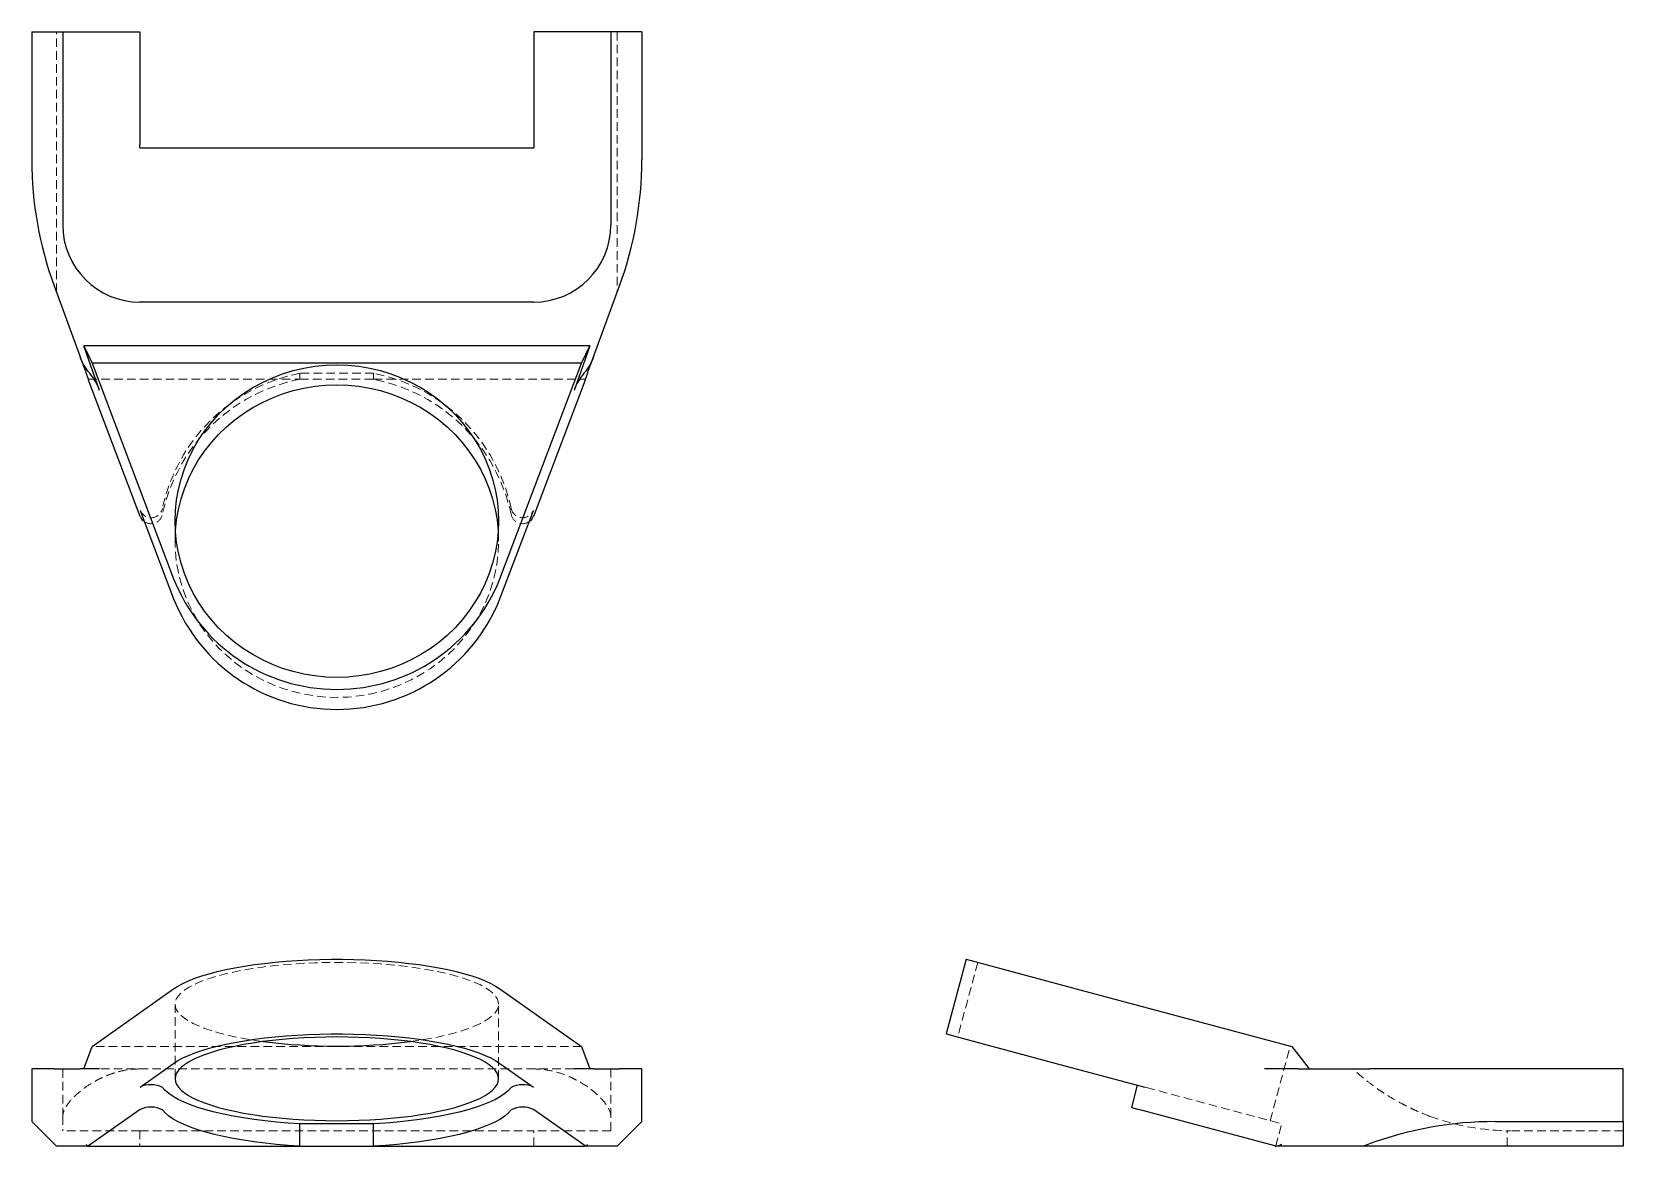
# Model space of a CAD drawing. Header units: millimetres. Extents: x 38 to 273, y 43 to 208.
import ezdxf

# ---------------------------------------------------------------- set-up
doc = ezdxf.new("R2010")
doc.units = ezdxf.units.MM
doc.linetypes.add('HIDDEN', pattern=[1.905, 1.27, -0.635])

msp = doc.modelspace()

# ---------------------------------------------------------------- linework, layer by layer
at = {"color": 7, "linetype": 'Continuous', "lineweight": 25}
for p, q in [((37.96, 208), (37.96, 189.08)), ((37.96, 208), (42.52, 208)), ((42.52, 208), (42.52, 179.49)), ((42.52, 208), (53.92, 208)), ((53.92, 208), (53.92, 191.35)), ((112.08, 208), (112.08, 191.35)), ((123.48, 208), (112.08, 208)), ((123.48, 208), (123.48, 179.49)), ((128.04, 208), (123.48, 208)), ((128.04, 208), (128.04, 189.08)), ((53.92, 190.89), (53.92, 191.35)), ((53.92, 190.89), (112.08, 190.89)), ((112.08, 191.35), (112.08, 190.89)), ((41.25, 170.48), (45.08, 160.02)), ((120.92, 160.02), (124.75, 170.48)), ((112.08, 168.09), (53.92, 168.09)), ((47.96, 155.03), (45.64, 161.61)), ((45.64, 161.61), (46.85, 159.07)), ((120.36, 161.61), (45.64, 161.61)), ((120.36, 161.61), (118.04, 155.03)), ((119.15, 159.07), (120.36, 161.61)), ((46.85, 159.07), (58.9, 127.22)), ((119.15, 159.07), (46.85, 159.07)), ((107.1, 127.22), (119.15, 159.07)), ((53.96, 136.44), (46.34, 156.57)), ((119.66, 156.57), (112.04, 136.44)), ((53.96, 137.33), (58.9, 124.27)), ((107.1, 124.27), (112.04, 137.33)), ((175.95, 71.03), (173, 60.02)), ((175.95, 71.03), (192.22, 66.67)), ((46.85, 58.14), (58.9, 66.67)), ((107.1, 66.67), (119.15, 58.14)), ((192.22, 66.67), (224.07, 58.14)), ((173, 60.02), (189.27, 55.66)), ((45.64, 54.83), (46.85, 58.14)), ((119.15, 58.14), (120.36, 54.83)), ((224.07, 58.14), (226.61, 54.83)), ((37.96, 54.83), (37.96, 47.06)), ((41.25, 54.83), (37.96, 54.83)), ((41.25, 54.83), (45.08, 54.83)), ((53.96, 52.16), (58.9, 55.66)), ((107.1, 55.66), (112.04, 52.16)), ((120.92, 54.83), (124.75, 54.83)), ((128.04, 54.83), (124.75, 54.83)), ((128.04, 47.06), (128.04, 54.83)), ((189.27, 55.66), (202.33, 52.16)), ((225.02, 54.83), (235.48, 54.83)), ((254.08, 54.83), (235.48, 54.83)), ((273, 54.83), (254.08, 54.83)), ((273, 47.06), (273, 54.83)), ((201.24, 52.45), (200.36, 49.14)), ((37.96, 47.06), (41.25, 43.76)), ((53.96, 48.85), (46.34, 43.46)), ((119.66, 43.46), (112.04, 48.85)), ((124.75, 43.76), (128.04, 47.06)), ((200.36, 49.14), (201.44, 48.85)), ((221.57, 43.46), (201.44, 48.85)), ((254.08, 47.06), (273, 47.06)), ((273, 47.06), (273, 43.43)), ((88.44, 46.73), (77.56, 46.73)), ((77.56, 43.43), (77.56, 46.73)), ((88.44, 43.43), (88.44, 46.73)), ((41.25, 43.76), (41.58, 43.43)), ((46.3, 43.43), (41.58, 43.43)), ((46.3, 43.44), (46.3, 43.43)), ((46.3, 43.43), (77.56, 43.43)), ((77.56, 43.43), (88.44, 43.43)), ((88.44, 43.43), (119.7, 43.43)), ((119.7, 43.44), (119.7, 43.43)), ((124.42, 43.43), (119.7, 43.43)), ((124.42, 43.43), (124.75, 43.76)), ((221.66, 43.44), (221.68, 43.43)), ((234.57, 43.43), (221.68, 43.43)), ((234.57, 43.43), (235.48, 43.76)), ((273, 43.43), (234.57, 43.43))]:
    msp.add_line(p, q, dxfattribs=at)
at = {"color": 7, "linetype": 'HIDDEN', "lineweight": 18}
for p, q in [((41.58, 169.57), (41.58, 208)), ((124.42, 208), (124.42, 169.57)), ((77.56, 156.68), (77.56, 157.57)), ((88.44, 157.57), (77.56, 157.57)), ((88.44, 156.68), (88.44, 157.57)), ((46.3, 156.68), (77.56, 156.68)), ((77.56, 156.68), (88.44, 156.68)), ((88.44, 156.68), (119.7, 156.68)), ((59.11, 135.74), (59.11, 132.78)), ((106.89, 132.78), (106.89, 135.74)), ((177.66, 70.57), (174.71, 59.56)), ((59.11, 64.39), (59.11, 53.38)), ((106.89, 53.38), (106.89, 64.39)), ((119.15, 58.14), (46.85, 58.14)), ((220.86, 47.19), (223.81, 58.21)), ((42.52, 47.83), (42.52, 54.83)), ((117.99, 54.83), (48.01, 54.83)), ((123.48, 54.83), (123.48, 47.83)), ((202.33, 52.16), (202.58, 52.09)), ((202.58, 52.09), (222.57, 46.73)), ((42.52, 47.83), (42.52, 45.71)), ((123.48, 45.71), (123.48, 47.83)), ((53.92, 45.71), (42.52, 45.71)), ((53.92, 45.71), (112.08, 45.71)), ((53.92, 45.71), (53.92, 43.43)), ((123.48, 45.71), (112.08, 45.71)), ((112.08, 43.43), (112.08, 45.71)), ((221.68, 43.43), (222.57, 46.73)), ((255.89, 43.43), (255.89, 45.71)), ((273, 45.71), (256.35, 45.71))]:
    msp.add_line(p, q, dxfattribs=at)
at = {"color": 7, "linetype": 'Continuous', "lineweight": 25, "flags": 128}
for points in [[(106.89, 135.74), (106.84, 134.16), (106.67, 132.59), (106.39, 131.04), (106, 129.51), (105.51, 128.01), (104.91, 126.54), (104.21, 125.12), (103.41, 123.75), (102.52, 122.43), (101.53, 121.17), (100.46, 119.98), (99.31, 118.87), (98.08, 117.83), (96.78, 116.88), (95.41, 116.02), (93.99, 115.25), (92.52, 114.57), (91, 113.99), (89.45, 113.51), (87.86, 113.14), (86.25, 112.87), (84.63, 112.71), (83, 112.66), (81.37, 112.71), (79.75, 112.87), (78.14, 113.14), (76.55, 113.51), (75, 113.99), (73.48, 114.57), (72.01, 115.25), (70.59, 116.02), (69.22, 116.88), (67.92, 117.83), (66.69, 118.87), (65.54, 119.98), (64.47, 121.17), (63.48, 122.43), (62.59, 123.75), (61.79, 125.12), (61.09, 126.54), (60.49, 128.01), (60, 129.51), (59.61, 131.04), (59.33, 132.59), (59.16, 134.16), (59.11, 135.74), (59.16, 137.31), (59.33, 138.88), (59.61, 140.43), (60, 141.96), (60.49, 143.46), (61.09, 144.93), (61.79, 146.35), (62.59, 147.73), (63.48, 149.04), (64.47, 150.3), (65.54, 151.49), (66.69, 152.6), (67.92, 153.64), (69.22, 154.59), (70.59, 155.45), (72.01, 156.23), (73.48, 156.9), (75, 157.48), (76.55, 157.96), (78.14, 158.33), (79.75, 158.6), (81.37, 158.76), (83, 158.81), (84.63, 158.76), (86.25, 158.6), (87.86, 158.33), (89.45, 157.96), (91, 157.48), (92.52, 156.9), (93.99, 156.23), (95.41, 155.45), (96.78, 154.59), (98.08, 153.64), (99.31, 152.6), (100.46, 151.49), (101.53, 150.3), (102.52, 149.04), (103.41, 147.73), (104.21, 146.35), (104.91, 144.93), (105.51, 143.46), (106, 141.96), (106.39, 140.43), (106.67, 138.88), (106.84, 137.31), (106.89, 135.74)], [(59.16, 134.26), (59.16, 134.36), (59.33, 135.93), (59.61, 137.48), (60, 139.01), (60.49, 140.51), (61.09, 141.98), (61.79, 143.4), (62.59, 144.77), (63.48, 146.09), (64.47, 147.35), (65.54, 148.54), (66.69, 149.65), (67.92, 150.69), (69.22, 151.64), (70.59, 152.5), (72.01, 153.27), (73.48, 153.95), (75, 154.53), (76.55, 155.01), (78.14, 155.38), (79.75, 155.65), (81.37, 155.81), (83, 155.86), (84.63, 155.81), (86.25, 155.65), (87.86, 155.38), (89.45, 155.01), (91, 154.53), (92.52, 153.95), (93.99, 153.27), (95.41, 152.5), (96.78, 151.64), (98.08, 150.69), (99.31, 149.65), (100.46, 148.54), (101.53, 147.35), (102.52, 146.09), (103.41, 144.77), (104.21, 143.4), (104.91, 141.98), (105.51, 140.51), (106, 139.01), (106.39, 137.48), (106.67, 135.93), (106.84, 134.36), (106.84, 134.26)], [(58.9, 66.67), (59.54, 67.08), (60.27, 67.47), (61.1, 67.85), (62.03, 68.22), (63.05, 68.57), (64.16, 68.9), (65.35, 69.21), (66.62, 69.5), (67.95, 69.77), (69.36, 70.01), (70.82, 70.24), (72.33, 70.43), (73.89, 70.6), (75.5, 70.74), (77.13, 70.85), (78.79, 70.94), (80.47, 71), (82.15, 71.03), (83.85, 71.03), (85.53, 71), (87.21, 70.94), (88.87, 70.85), (90.5, 70.74), (92.11, 70.6), (93.67, 70.43), (95.18, 70.24), (96.64, 70.01), (98.05, 69.77), (99.38, 69.5), (100.65, 69.21), (101.84, 68.9), (102.95, 68.57), (103.97, 68.22), (104.9, 67.85), (105.73, 67.47), (106.46, 67.08), (107.1, 66.67)], [(58.9, 55.66), (59.54, 56.06), (60.27, 56.46), (61.1, 56.84), (62.03, 57.2), (63.05, 57.55), (64.16, 57.88), (65.35, 58.2), (66.62, 58.49), (67.95, 58.75), (69.36, 59), (70.82, 59.22), (72.33, 59.41), (73.89, 59.58), (75.5, 59.73), (77.13, 59.84), (78.79, 59.93), (80.47, 59.98), (82.15, 60.01), (83.85, 60.01), (85.53, 59.98), (87.21, 59.93), (88.87, 59.84), (90.5, 59.73), (92.11, 59.58), (93.67, 59.41), (95.18, 59.22), (96.64, 59), (98.05, 58.75), (99.38, 58.49), (100.65, 58.2), (101.84, 57.88), (102.95, 57.55), (103.97, 57.2), (104.9, 56.84), (105.73, 56.46), (106.46, 56.06), (107.1, 55.66)], [(106.89, 53.38), (106.84, 53.8), (106.67, 54.22), (106.39, 54.63), (106, 55.04), (105.51, 55.45), (104.91, 55.84), (104.21, 56.22), (103.41, 56.59), (102.52, 56.94), (101.53, 57.28), (100.46, 57.6), (99.31, 57.89), (98.08, 58.17), (96.78, 58.43), (95.41, 58.66), (93.99, 58.87), (92.52, 59.05), (91, 59.2), (89.45, 59.33), (87.86, 59.43), (86.25, 59.5), (84.63, 59.54), (83, 59.56), (81.37, 59.54), (79.75, 59.5), (78.14, 59.43), (76.55, 59.33), (75, 59.2), (73.48, 59.05), (72.01, 58.87), (70.59, 58.66), (69.22, 58.43), (67.92, 58.17), (66.69, 57.89), (65.54, 57.6), (64.47, 57.28), (63.48, 56.94), (62.59, 56.59), (61.79, 56.22), (61.09, 55.84), (60.49, 55.45), (60, 55.04), (59.61, 54.63), (59.33, 54.22), (59.16, 53.8), (59.11, 53.38), (59.16, 52.95), (59.33, 52.53), (59.61, 52.12), (60, 51.71), (60.49, 51.3), (61.09, 50.91), (61.79, 50.53), (62.59, 50.16), (63.48, 49.81), (64.47, 49.47), (65.54, 49.15), (66.69, 48.86), (67.92, 48.58), (69.22, 48.32), (70.59, 48.09), (72.01, 47.88), (73.48, 47.7), (75, 47.55), (76.55, 47.42), (78.14, 47.32), (79.75, 47.25), (81.37, 47.21), (83, 47.19), (84.63, 47.21), (86.25, 47.25), (87.86, 47.32), (89.45, 47.42), (91, 47.55), (92.52, 47.7), (93.99, 47.88), (95.41, 48.09), (96.78, 48.32), (98.08, 48.58), (99.31, 48.86), (100.46, 49.15), (101.53, 49.47), (102.52, 49.81), (103.41, 50.16), (104.21, 50.53), (104.91, 50.91), (105.51, 51.3), (106, 51.71), (106.39, 52.12), (106.67, 52.53), (106.84, 52.95), (106.89, 53.38)], [(77.56, 46.73), (75.81, 46.85), (74.09, 46.99), (72.41, 47.16), (70.78, 47.37), (69.21, 47.6), (67.71, 47.86), (66.28, 48.14), (64.93, 48.46), (63.66, 48.79), (62.49, 49.14), (61.41, 49.52), (60.44, 49.91), (59.57, 50.32), (58.81, 50.75), (58.17, 51.19), (57.65, 51.63), (57.25, 52.09)], [(108.75, 52.09), (108.35, 51.63), (107.83, 51.19), (107.19, 50.75), (106.43, 50.32), (105.56, 49.91), (104.59, 49.52), (103.51, 49.14), (102.34, 48.79), (101.07, 48.46), (99.72, 48.14), (98.29, 47.86), (96.79, 47.6), (95.22, 47.37), (93.59, 47.16), (91.91, 46.99), (90.19, 46.85), (88.44, 46.73)], [(77.56, 43.43), (75.81, 43.54), (74.09, 43.69), (72.41, 43.86), (70.78, 44.06), (69.21, 44.3), (67.71, 44.55), (66.28, 44.84), (64.93, 45.15), (63.66, 45.48), (62.49, 45.84), (61.41, 46.22), (60.44, 46.61), (59.57, 47.02), (58.81, 47.44), (58.17, 47.88), (57.65, 48.33), (57.25, 48.79)], [(108.75, 48.79), (108.35, 48.33), (107.83, 47.88), (107.19, 47.44), (106.43, 47.02), (105.56, 46.61), (104.59, 46.22), (103.51, 45.84), (102.34, 45.48), (101.07, 45.15), (99.72, 44.84), (98.29, 44.55), (96.79, 44.3), (95.22, 44.06), (93.59, 43.86), (91.91, 43.69), (90.19, 43.54), (88.44, 43.43)]]:
    msp.add_lwpolyline(points, dxfattribs=at)
at = {"color": 7, "linetype": 'HIDDEN', "lineweight": 18, "flags": 128}
for points in [[(106.84, 134.26), (106.89, 132.78), (106.84, 131.21), (106.67, 129.64), (106.39, 128.09), (106, 126.56), (105.51, 125.06), (104.91, 123.59), (104.21, 122.17), (103.41, 120.79), (102.52, 119.48), (101.53, 118.22), (100.46, 117.03), (99.31, 115.92), (98.08, 114.88), (96.78, 113.93), (95.41, 113.07), (93.99, 112.29), (92.52, 111.62), (91, 111.04), (89.45, 110.56), (87.86, 110.19), (86.25, 109.92), (84.63, 109.76), (83, 109.71), (81.37, 109.76), (79.75, 109.92), (78.14, 110.19), (76.55, 110.56), (75, 111.04), (73.48, 111.62), (72.01, 112.29), (70.59, 113.07), (69.22, 113.93), (67.92, 114.88), (66.69, 115.92), (65.54, 117.03), (64.47, 118.22), (63.48, 119.48), (62.59, 120.79), (61.79, 122.17), (61.09, 123.59), (60.49, 125.06), (60, 126.56), (59.61, 128.09), (59.33, 129.64), (59.16, 131.21), (59.11, 132.78), (59.16, 134.26)], [(106.89, 64.39), (106.84, 64.81), (106.67, 65.23), (106.39, 65.65), (106, 66.06), (105.51, 66.46), (104.91, 66.85), (104.21, 67.24), (103.41, 67.6), (102.52, 67.96), (101.53, 68.29), (100.46, 68.61), (99.31, 68.91), (98.08, 69.19), (96.78, 69.44), (95.41, 69.67), (93.99, 69.88), (92.52, 70.06), (91, 70.22), (89.45, 70.34), (87.86, 70.44), (86.25, 70.52), (84.63, 70.56), (83, 70.57), (81.37, 70.56), (79.75, 70.52), (78.14, 70.44), (76.55, 70.34), (75, 70.22), (73.48, 70.06), (72.01, 69.88), (70.59, 69.67), (69.22, 69.44), (67.92, 69.19), (66.69, 68.91), (65.54, 68.61), (64.47, 68.29), (63.48, 67.96), (62.59, 67.6), (61.79, 67.24), (61.09, 66.85), (60.49, 66.46), (60, 66.06), (59.61, 65.65), (59.33, 65.23), (59.16, 64.81), (59.11, 64.39), (59.16, 63.97), (59.33, 63.55), (59.61, 63.13), (60, 62.72), (60.49, 62.32), (61.09, 61.93), (61.79, 61.55), (62.59, 61.18), (63.48, 60.82), (64.47, 60.49), (65.54, 60.17), (66.69, 59.87), (67.92, 59.59), (69.22, 59.34), (70.59, 59.11), (72.01, 58.9), (72.14, 58.88)], [(93.86, 58.88), (93.99, 58.9), (95.41, 59.11), (96.78, 59.34), (98.08, 59.59), (99.31, 59.87), (100.46, 60.17), (101.53, 60.49), (102.52, 60.82), (103.41, 61.18), (104.21, 61.55), (104.91, 61.93), (105.51, 62.32), (106, 62.72), (106.39, 63.13), (106.67, 63.55), (106.84, 63.97), (106.89, 64.39)]]:
    msp.add_lwpolyline(points, dxfattribs=at)
at = {"color": 7, "linetype": 'Continuous', "lineweight": 25}
for centre, radius, start, end in [((92.12, 189.08), 54.17, 180, 200.0879), ((73.88, 189.08), 54.17, 339.9121, 0), ((53.92, 179.49), 11.4, 180, 270), ((112.08, 179.49), 11.4, 270, 0), ((55.52, 137.04), 1.67, 200.961, 236.4654), ((110.48, 137.04), 1.67, 303.5346, 339.039), ((83, 136.82), 25.94, 201.7108, 338.2892), ((83, 133.87), 25.94, 201.7108, 338.2892), ((83, 144.74), 86.54, 262.791, 277.209), ((55.53, 48.74), 3.77, 62.9414, 114.6797), ((110.47, 48.74), 3.77, 65.3203, 117.0586), ((55.53, 45.43), 3.77, 62.9414, 114.6797), ((110.47, 45.43), 3.77, 65.3203, 117.0586), ((254.08, -7.11), 54.17, 90, 110.0879)]:
    msp.add_arc(centre, radius, start, end, dxfattribs=at)
at = {"color": 7, "linetype": 'HIDDEN', "lineweight": 18}
for centre, radius, start, end in [((82.46, 132.27), 25.77, 100.9593, 168.1083), ((83.53, 132.26), 25.78, 11.9169, 79.0155), ((82.46, 131.39), 25.77, 100.9593, 168.1083), ((83.53, 131.37), 25.78, 11.9169, 79.0155), ((55.56, 137.96), 1.72, 201.455, 347.4067), ((55.56, 137.08), 1.72, 235.8526, 347.2652), ((110.44, 137.96), 1.72, 192.5933, 338.545), ((110.44, 137.08), 1.72, 192.7348, 304.1474), ((256.35, 79.92), 34.21, 249.7244, 270)]:
    msp.add_arc(centre, radius, start, end, dxfattribs=at)
at = {"color": 7, "linetype": 'Continuous', "lineweight": 25}
for points, knots in [([(45.08, 160.02), (45.16, 159.8), (45.25, 159.54), (45.41, 159.11), (45.44, 159.01), (45.52, 158.81), (45.6, 158.59), (45.7, 158.31), (45.79, 158.06), (45.83, 157.97), (45.9, 157.77), (45.94, 157.66), (45.99, 157.52)], [0, 0, 0, 0, 0.5, 0.5, 0.625, 0.625, 0.75, 0.875, 0.875, 0.9375, 0.9375, 1, 1, 1, 1]), ([(46.5, 157.57), (46.19, 157.93), (45.92, 158.32), (45.44, 159.14), (45.24, 159.57), (45.08, 160.02)], [0, 0, 0, 0, 0.5, 0.5, 1, 1, 1, 1]), ([(120.92, 160.02), (120.76, 159.57), (120.56, 159.14), (120.08, 158.32), (119.81, 157.93), (119.5, 157.57)], [0, 0, 0, 0, 0.5, 0.5, 1, 1, 1, 1]), ([(120.01, 157.52), (120.06, 157.66), (120.1, 157.77), (120.17, 157.97), (120.21, 158.06), (120.3, 158.31), (120.35, 158.44), (120.49, 158.82), (120.56, 159.02), (120.75, 159.54), (120.84, 159.8), (120.92, 160.02)], [0, 0, 0, 0, 0.0625, 0.0625, 0.125, 0.125, 0.25, 0.25, 0.5, 0.5, 1, 1, 1, 1]), ([(45.99, 157.52), (46, 157.49), (46.03, 157.42), (46.06, 157.32), (46.1, 157.21), (46.14, 157.11), (46.18, 157), (46.22, 156.89), (46.26, 156.78), (46.29, 156.7), (46.3, 156.66)], [0, 0, 0, 0, 0.130397, 0.256186, 0.379305, 0.50056, 0.623046, 0.750534, 0.859051, 1, 1, 1, 1]), ([(47.96, 155.03), (47.8, 155.49), (47.59, 155.94), (47.1, 156.79), (46.82, 157.19), (46.5, 157.57)], [0, 0, 0, 0, 0.5, 0.5, 1, 1, 1, 1]), ([(119.5, 157.57), (119.18, 157.19), (118.9, 156.79), (118.41, 155.94), (118.2, 155.49), (118.04, 155.03)], [0, 0, 0, 0, 0.5, 0.5, 1, 1, 1, 1]), ([(120.01, 157.52), (120, 157.48), (119.97, 157.4), (119.92, 157.28), (119.88, 157.16), (119.83, 157.03), (119.79, 156.91), (119.74, 156.79), (119.71, 156.7), (119.7, 156.66)], [0, 0, 0, 0, 0.153922, 0.302461, 0.446552, 0.587224, 0.725579, 0.862774, 1, 1, 1, 1]), ([(46.5, 54.83), (46.19, 54.83), (45.92, 54.83), (45.44, 54.83), (45.24, 54.83), (45.08, 54.83)], [0, 0, 0, 0, 0.5, 0.5, 1, 1, 1, 1]), ([(47.96, 54.83), (47.8, 54.83), (47.59, 54.83), (47.1, 54.83), (46.82, 54.83), (46.5, 54.83)], [0, 0, 0, 0, 0.5, 0.5, 1, 1, 1, 1]), ([(119.5, 54.83), (119.18, 54.83), (118.9, 54.83), (118.41, 54.83), (118.2, 54.83), (118.04, 54.83)], [0, 0, 0, 0, 0.5, 0.5, 1, 1, 1, 1]), ([(120.92, 54.83), (120.76, 54.83), (120.56, 54.83), (120.08, 54.83), (119.81, 54.83), (119.5, 54.83)], [0, 0, 0, 0, 0.5, 0.5, 1, 1, 1, 1]), ([(222.57, 54.83), (222.19, 54.83), (221.79, 54.83), (220.94, 54.83), (220.49, 54.83), (220.03, 54.83)], [0, 0, 0, 0, 0.5, 0.5, 1, 1, 1, 1]), ([(225.02, 54.83), (224.57, 54.83), (224.14, 54.83), (223.32, 54.83), (222.93, 54.83), (222.57, 54.83)], [0, 0, 0, 0, 0.5, 0.5, 1, 1, 1, 1]), ([(45.99, 43.68), (46, 43.66), (46.03, 43.62), (46.06, 43.57), (46.1, 43.52), (46.14, 43.49), (46.18, 43.46), (46.22, 43.44), (46.26, 43.43), (46.29, 43.43), (46.3, 43.44)], [0, 0, 0, 0, 0.130397, 0.256186, 0.379305, 0.50056, 0.623046, 0.750534, 0.859051, 1, 1, 1, 1]), ([(120.01, 43.68), (120, 43.66), (119.97, 43.61), (119.92, 43.55), (119.88, 43.5), (119.83, 43.46), (119.79, 43.44), (119.74, 43.43), (119.71, 43.43), (119.7, 43.44)], [0, 0, 0, 0, 0.153922, 0.302461, 0.446552, 0.587224, 0.725579, 0.862774, 1, 1, 1, 1]), ([(222.52, 43.68), (222.48, 43.66), (222.4, 43.61), (222.28, 43.55), (222.16, 43.5), (222.03, 43.46), (221.91, 43.44), (221.79, 43.43), (221.7, 43.43), (221.66, 43.44)], [0, 0, 0, 0, 0.153922, 0.302461, 0.446552, 0.587224, 0.725579, 0.862774, 1, 1, 1, 1])]:
    msp.add_open_spline(points, degree=3, knots=knots, dxfattribs=at)
for points in [[(46.34, 156.57), (46.33, 156.6), (46.32, 156.63), (46.3, 156.66)], [(119.66, 156.57), (119.67, 156.6), (119.68, 156.63), (119.7, 156.66)], [(46.34, 43.46), (46.33, 43.45), (46.32, 43.44), (46.3, 43.44)], [(119.66, 43.46), (119.67, 43.45), (119.68, 43.44), (119.7, 43.44)], [(221.57, 43.46), (221.6, 43.45), (221.63, 43.44), (221.66, 43.44)]]:
    msp.add_open_spline(points, degree=3, dxfattribs=at)
at = {"color": 7, "linetype": 'HIDDEN', "lineweight": 18}
for points, knots in [([(53.92, 54.83), (53.1, 54.83), (52.31, 54.75), (51.15, 54.53), (50.76, 54.43), (50.02, 54.22), (49.66, 54.1), (48.96, 53.83), (48.62, 53.69), (47.97, 53.38), (47.65, 53.22), (46.75, 52.72), (46.2, 52.36), (45.21, 51.63), (44.76, 51.25), (43.98, 50.51), (43.64, 50.14), (43.23, 49.6), (43.11, 49.42), (42.9, 49.08), (42.81, 48.91), (42.59, 48.42), (42.52, 48.11), (42.52, 47.83)], [0, 0, 0, 0, 0.125, 0.125, 0.1875, 0.1875, 0.25, 0.25, 0.3125, 0.3125, 0.375, 0.375, 0.5, 0.5, 0.625, 0.625, 0.75, 0.75, 0.8125, 0.8125, 0.875, 0.875, 1, 1, 1, 1]), ([(123.48, 47.83), (123.48, 48.11), (123.41, 48.42), (123.19, 48.9), (123.1, 49.07), (122.89, 49.42), (122.77, 49.6), (122.36, 50.14), (122.02, 50.51), (121.44, 51.06), (121.23, 51.25), (120.78, 51.63), (120.55, 51.81), (119.8, 52.36), (119.25, 52.72), (118.36, 53.21), (118.05, 53.37), (117.39, 53.68), (117.05, 53.83), (116.01, 54.23), (115.27, 54.44), (113.7, 54.75), (112.9, 54.83), (112.08, 54.83)], [0, 0, 0, 0, 0.125, 0.125, 0.1875, 0.1875, 0.25, 0.25, 0.375, 0.375, 0.4375, 0.4375, 0.5, 0.5, 0.625, 0.625, 0.6875, 0.6875, 0.75, 0.75, 0.875, 0.875, 1, 1, 1, 1]), ([(244.49, 47.83), (243.73, 48.11), (242.98, 48.42), (241.91, 48.9), (241.55, 49.07), (240.85, 49.42), (240.51, 49.6), (239.5, 50.14), (238.86, 50.51), (237.97, 51.06), (237.68, 51.25), (237.12, 51.63), (236.84, 51.81), (236.07, 52.36), (235.6, 52.72), (234.96, 53.21), (234.77, 53.37), (234.39, 53.68), (234.22, 53.83), (233.76, 54.23), (233.51, 54.44), (233.17, 54.75), (233.09, 54.83), (233.09, 54.83)], [0, 0, 0, 0, 0.125, 0.125, 0.1875, 0.1875, 0.25, 0.25, 0.375, 0.375, 0.4375, 0.4375, 0.5, 0.5, 0.625, 0.625, 0.6875, 0.6875, 0.75, 0.75, 0.875, 0.875, 1, 1, 1, 1])]:
    msp.add_open_spline(points, degree=3, knots=knots, dxfattribs=at)

doc.saveas('drawing.dxf')
